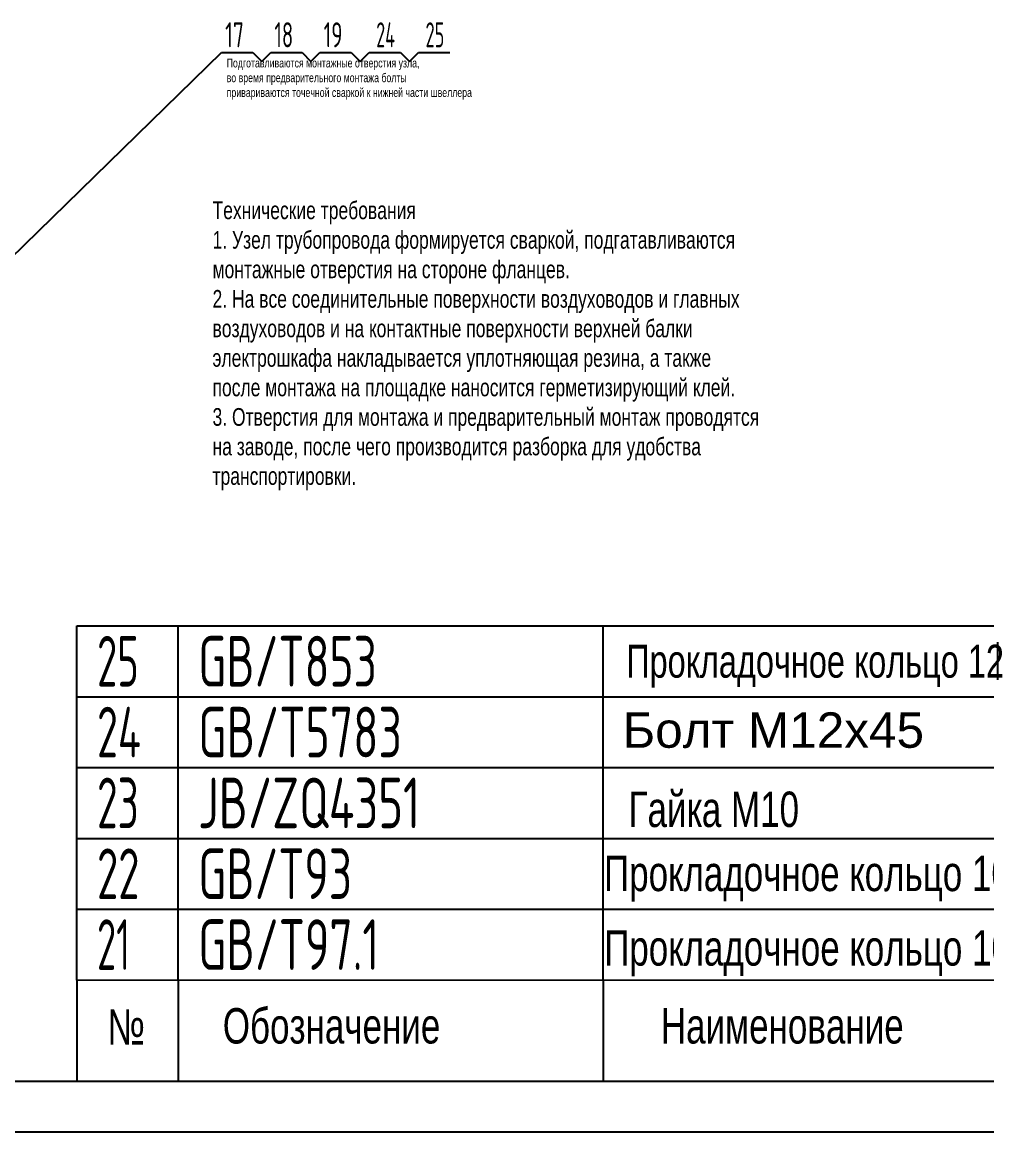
# Model space of a CAD drawing. Header units: millimetres. Extents: x 0 to 16800, y -462 to 11880.
# Drawn here: x 4384 to 8196, y 0 to 4386 of the extents above; entities that cross this region are included whole.
import ezdxf
from ezdxf.enums import TextEntityAlignment as Align

# ---------------------------------------------------------------- set-up
doc = ezdxf.new("R2010")
doc.units = ezdxf.units.MM
doc.header["$LTSCALE"] = 400
doc.linetypes.add('G', pattern=[2, 1.25, -0.25, 0.25, -0.25])
for name, color, linetype in [('01', 7, 'Continuous'), ('02', 1, 'Continuous'), ('05', 142, 'G'), ('11', 3, 'Continuous')]:
    doc.layers.add(name, color=color, linetype=linetype)
doc.styles.get("Standard").update_dxf_attribs({"font": 'isocp', "width": 0.707, "bigfont": 'intecad.shx'})

# ---------------------------------------------------------------- blocks, each defined once
blk = doc.blocks.new('*U190')
at = {"layer": '01'}
blk.add_lwpolyline([(25, 5), (415, 5)], dxfattribs=at)
at = {"layer": '02'}
blk.add_lwpolyline([(0, 0), (420, 0)], dxfattribs=at)
blk = doc.blocks.new('*U215')
at = {"layer": '01'}
for p, q in [((0, -280), (0, 0)), ((4800, -280), (4800, 0))]:
    blk.add_line(p, q, dxfattribs=at)
at = {"layer": '02'}
for p, q in [((0, 0), (400, 0)), ((400, -280), (400, 0)), ((400, 0), (2080, 0)), ((2080, -280), (2080, 0)), ((2080, 0), (3640, 0)), ((3640, -280), (3640, 0)), ((3640, 0), (4040, 0)), ((4040, -280), (4040, 0)), ((4040, 0), (4800, 0))]:
    blk.add_line(p, q, dxfattribs=at)
blk = doc.blocks.new('*U216')
at = {"layer": '01'}
for p, q in [((0, -280), (0, 0)), ((4800, -280), (4800, 0))]:
    blk.add_line(p, q, dxfattribs=at)
at = {"layer": '02'}
for p, q in [((0, 0), (400, 0)), ((400, -280), (400, 0)), ((400, 0), (2080, 0)), ((2080, -280), (2080, 0)), ((2080, 0), (3640, 0)), ((3640, -280), (3640, 0)), ((3640, 0), (4040, 0)), ((4040, -280), (4040, 0)), ((4040, 0), (4800, 0))]:
    blk.add_line(p, q, dxfattribs=at)
blk = doc.blocks.new('*U217')
at = {"layer": '01'}
for p, q in [((0, -280), (0, 0)), ((4800, -280), (4800, 0))]:
    blk.add_line(p, q, dxfattribs=at)
at = {"layer": '02'}
for p, q in [((0, 0), (400, 0)), ((400, -280), (400, 0)), ((400, 0), (2080, 0)), ((2080, -280), (2080, 0)), ((2080, 0), (3640, 0)), ((3640, -280), (3640, 0)), ((3640, 0), (4040, 0)), ((4040, -280), (4040, 0)), ((4040, 0), (4800, 0))]:
    blk.add_line(p, q, dxfattribs=at)
blk = doc.blocks.new('*U218')
at = {"layer": '01'}
for p, q in [((0, -280), (0, 0)), ((4800, -280), (4800, 0))]:
    blk.add_line(p, q, dxfattribs=at)
at = {"layer": '02'}
for p, q in [((0, 0), (400, 0)), ((400, -280), (400, 0)), ((400, 0), (2080, 0)), ((2080, -280), (2080, 0)), ((2080, 0), (3640, 0)), ((3640, -280), (3640, 0)), ((3640, 0), (4040, 0)), ((4040, -280), (4040, 0)), ((4040, 0), (4800, 0))]:
    blk.add_line(p, q, dxfattribs=at)
blk = doc.blocks.new('*U219')
at = {"layer": '01'}
for p, q in [((0, -280), (0, 0)), ((0, 0), (400, 0)), ((400, 0), (2080, 0)), ((2080, 0), (3640, 0)), ((3640, 0), (4040, 0)), ((4040, 0), (4800, 0)), ((4800, -280), (4800, 0))]:
    blk.add_line(p, q, dxfattribs=at)
at = {"layer": '02'}
for p, q in [((400, -280), (400, 0)), ((2080, -280), (2080, 0)), ((3640, -280), (3640, 0)), ((4040, -280), (4040, 0))]:
    blk.add_line(p, q, dxfattribs=at)

msp = doc.modelspace()

# ---------------------------------------------------------------- linework, layer by layer
at = {"layer": '01'}
for p, q in [((4600, 600), (9417.1, 600.8)), ((4600, 600), (4600, 200)), ((5000, 600.1), (5000, 200)), ((6680, 600.3), (6680, 200))]:
    msp.add_line(p, q, dxfattribs=at)
at = {"layer": '02'}
for p, q in [((4128.9, 3248), (5171.5, 4266.7)), ((5171.5, 4266.7), (5295.5, 4266.7)), ((5295.5, 4266.7), (5330.8, 4231.3)), ((5330.8, 4231.3), (5366.2, 4266.7)), ((5366.2, 4266.7), (5490.2, 4266.7)), ((5490.2, 4266.7), (5525.5, 4231.3)), ((5525.5, 4231.3), (5560.9, 4266.7)), ((5560.9, 4266.7), (5684.9, 4266.7)), ((5684.9, 4266.7), (5720.2, 4231.3)), ((5720.2, 4231.3), (5755.6, 4266.7)), ((5755.6, 4266.7), (5879.6, 4266.7)), ((5879.6, 4266.7), (5914.9, 4231.3)), ((5914.9, 4231.3), (5950.3, 4266.7)), ((5950.3, 4266.7), (6074.3, 4266.7))]:
    msp.add_line(p, q, dxfattribs=at)

# ---------------------------------------------------------------- block references
at = {"layer": '05', "xscale": 40, "yscale": 40, "zscale": 40}
msp.add_blockref('*U190', (0, 0), dxfattribs=at)
at = {"layer": '05'}
for name, p in [('*U219', (4600, 2000)), ('*U218', (4600, 1720)), ('*U217', (4600, 1440)), ('*U216', (4600, 1160)), ('*U215', (4600, 880))]:
    msp.add_blockref(name, p, dxfattribs=at)

# ---------------------------------------------------------------- texts
at = {"layer": '05', "attachment_point": 1}
for s, insert, char_height in [('{\\fArial|b0|i0|c204|p34;\\C3;Подготавливаются монтажные отверстия узла,\\Pво время предварительного монтажа болты\\Pпривариваются точечной сваркой к нижней части швеллера}', (5192.3, 4242.2), 35), ('{\\fArial|b0|i0|c204|p34;\\C3;Технические требования\\P1. Узел трубопровода формируется сваркой, подгатавливаются\\Pмонтажные отверстия на стороне фланцев.\\P2. На все соединительные поверхности воздуховодов и главных\\Pвоздуховодов и на контактные поверхности верхней балки\\Pэлектрошкафа накладывается уплотняющая резина, а также\\Pпосле монтажа на площадке наносится герметизирующий клей.\\P3. Отверстия для монтажа и предварительный монтаж проводятся\\Pна заводе, после чего производится разборка для удобства\\Pтранспортировки.}', (5136.4, 3677.5), 70), ('{\\fArial|b0|i0|c204|p34;\\C3;Прокладочное кольцо 12}', (6771.2, 1925.2), 130), ('{\\fArial|b0|i0|c204|p34;\\W1;\\C3;Болт М12х45}', (6757.4, 1658), 140), ('{\\fArial|b0|i0|c204|p34;\\C3;Гайка М10}', (6780.5, 1344.8), 140), ('{\\fArial|b0|i0|c204|p34;\\C3;Прокладочное кольцо 10}', (6683.6, 1091.4), 140), ('{\\fArial|b0|i0|c204|p34;\\C3;Прокладочное кольцо 10}', (6684.1, 797), 140), ('{\\fArial|b0|i0|c204|p34;\\C0;Обозначение}', (5177, 488.9), 140), ('{\\fArial|b0|i0|c204|p34;\\C0;Наименование}', (6907.9, 488.9), 140)]:
    msp.add_mtext(s, dxfattribs=dict(at, insert=insert, char_height=char_height))
at = {"layer": '05', "insert": (4721, 483.8), "char_height": 140, "width": 10.364, "attachment_point": 1}
msp.add_mtext('{\\fArial|b0|i0|c204|p34;\\C0;№}', dxfattribs=at)
at = {"layer": '11'}
for s, height, width, p, p2 in [('18', 98.99, 0.715765, (5380.8, 4286.7), (5455.2, 4286.7)), ('24', 98.99, 0.556706, (5783.2, 4286.7), (5857.6, 4286.7)), ('17', 98.99, 0.715765, (5186.1, 4286.7), (5260.5, 4286.7)), ('19', 98.99, 0.670077, (5575.5, 4286.7), (5649.9, 4286.7)), ('25', 98.99, 0.581958, (5978, 4286.7), (6052.4, 4286.7)), ('25', 200, 0.638783, (4680, 1760), (4845, 1760)), ('GB/T853', 200, 0.693361, (5080, 1760), (5786, 1760)), ('24', 200, 0.641743, (4680, 1480), (4853.3, 1480)), ('GB/T5783', 200, 0.695009, (5080, 1480), (5885, 1480)), ('23', 200, 0.638783, (4680, 1200), (4845, 1200)), ('JB/ZQ4351', 200, 0.690299, (5080, 1200), (5956.7, 1200)), ('22', 200, 0.639754, (4680, 920), (4847.6, 920)), ('GB/T93', 200, 0.691199, (5080, 920), (5687.6, 920)), ('21', 200, 0.623098, (4680, 640), (4810.9, 640)), ('GB/T97.1', 200, 0.693525, (5080, 640), (5794.8, 640))]:
    msp.add_text(s, height=height, dxfattribs=dict(at, width=width)).set_placement(p, p2, align=Align.FIT)

doc.saveas('drawing.dxf')
